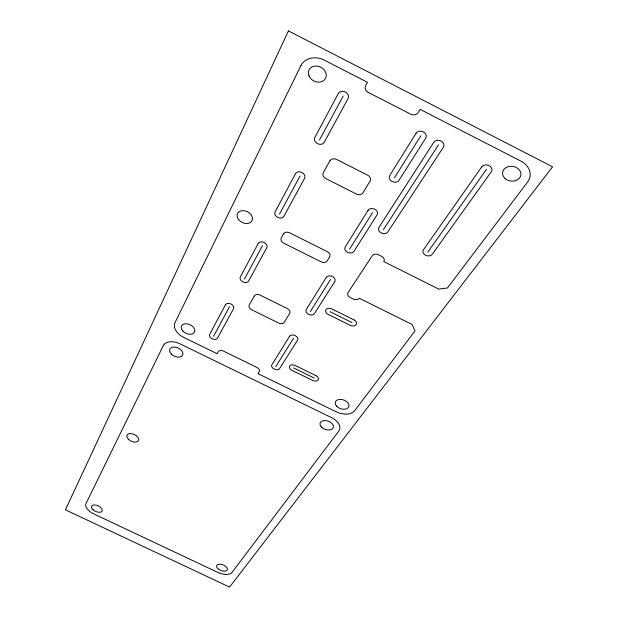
<?xml version="1.0" encoding="UTF-8"?>
<svg xmlns="http://www.w3.org/2000/svg" width="618" height="618" viewBox="0 0 618 618"><rect width="100%" height="100%" fill="white"/><g stroke="black" fill="none" stroke-linecap="round" stroke-linejoin="round"><path stroke-width="0.93" d="M213.589 336.262L229.517 306.729M244.458 279.042L262.488 245.616M279.467 214.152L300.039 176.014M319.498 139.946L343.199 96.022M275.728 366.644L293.589 338.239M310.329 311.603L330.53 279.467M349.541 249.224L372.577 212.584M394.354 177.945L420.866 135.775M383.384 229.687L438.533 144.813M427.849 252.059L486.49 169.355M293.565 367.919L314.23 378.038M330.082 311.719L352.005 322.573M288.436 30.9L65.431 509.827L229.572 587.1L552.569 166.814L288.436 30.9M163.214 345.771L86.026 503.515A11.642 6.134 24.6 0 0 93.805 513.921L218.061 572.507A11.51 6.033 20.9 0 0 232.02 572.423L338.741 431.148A13.951 8.806 18.7 0 0 331.773 417.76L180.016 343.84A14.098 9.007 25.3 0 0 163.214 345.771M300.858 65.701L174.971 322.689A14.461 9.479 25.4 0 0 183.731 337.42L217.134 353.712L218.262 351.673A4.287 2.796 23.6 0 1 223.484 351.101L256.864 367.401A4.28 2.781 22.1 0 1 259.236 371.673L258.015 373.658L336.532 411.951A14.314 9.255 18.3 0 0 354.809 410.545L414.972 330.962L412.191 324.543L359.236 298.216A4.728 3.384 18.6 0 1 353.141 298.988L350.344 297.598A4.735 3.391 18.8 0 1 348.034 292.646L372.214 255.775A4.921 3.654 17.8 0 1 378.625 254.855L381.538 256.315A4.921 3.646 17.6 0 1 383.824 261.592L438.703 289.085L447.471 287.98L527.648 181.924A18.463 14.817 8 0 0 520.966 161.167L420.14 109.363L418.085 112.715A5.554 4.658 17 0 1 410.746 114.199L368.228 92.391A5.562 4.697 22 0 1 365.578 85.755L367.486 82.31L324.404 60.178A18.47 15.473 27.7 0 0 300.858 65.701M225.493 304.751L209.687 334.353A4.349 2.866 24.3 0 0 212.229 338.78A4.349 2.866 24.3 0 0 217.49 338.17L233.542 308.706A4.488 3.051 24.3 0 0 230.977 304.033A4.488 3.051 24.3 0 0 225.493 304.751M258.216 243.492L240.317 276.995A4.62 3.237 24.3 0 0 242.928 281.885A4.62 3.237 24.3 0 0 248.598 281.082L266.767 247.741A4.774 3.461 24.3 0 0 264.141 242.557A4.774 3.461 24.3 0 0 258.216 243.492M295.481 173.712L275.064 211.951A4.929 3.685 24.4 0 0 277.721 217.389A4.929 3.685 24.4 0 0 283.871 216.354L304.597 178.308A5.106 3.963 24.3 0 0 301.932 172.515A5.106 3.963 24.3 0 0 295.481 173.712M338.316 93.519L314.794 137.559A5.276 4.233 24.3 0 0 317.49 143.662A5.276 4.233 24.3 0 0 324.203 142.333L348.081 98.517A5.485 4.573 24.3 0 0 345.377 91.974A5.485 4.573 24.3 0 0 338.316 93.519M283.5 233.921L281.252 237.976A4.836 3.546 23.3 0 0 283.84 243.222L321.059 261.777A4.82 3.53 20.9 0 0 327.192 260.889L329.61 256.941A4.844 3.561 20.8 0 0 327.239 251.603L289.657 232.831A4.859 3.584 23.3 0 0 283.5 233.921M254.338 295.96L249.224 305.107A4.519 3.105 23.3 0 0 251.742 309.803L278.61 323.029A4.511 3.09 21.9 0 0 284.241 322.357L289.68 313.403A4.558 3.152 21.8 0 0 287.316 308.567L260.047 295.103A4.565 3.167 23.3 0 0 254.338 295.96M329.919 160.865L323.253 172.777A5.153 4.04 22.5 0 0 325.864 178.61L356.308 193.982A5.145 4.017 20 0 0 362.951 192.839L370.035 181.182A5.207 4.11 19.8 0 0 367.64 175.164L336.679 159.475A5.214 4.133 22.4 0 0 329.919 160.865M289.603 336.277L271.866 364.751A4.326 2.843 21.3 0 0 274.207 369.07A4.326 2.843 21.3 0 0 279.599 368.537L297.575 340.194A4.465 3.028 21 0 0 295.219 335.644A4.465 3.028 21 0 0 289.603 336.277M326.296 277.366L306.234 309.579A4.596 3.206 20.6 0 0 308.614 314.338A4.596 3.206 20.6 0 0 314.431 313.627L334.763 281.576A4.751 3.43 20.1 0 0 332.384 276.524A4.751 3.43 20.1 0 0 326.296 277.366M368.065 210.305L345.184 247.046A4.905 3.646 19.5 0 0 347.586 252.337A4.905 3.646 19.5 0 0 353.898 251.402L377.088 214.855A5.083 3.917 18.6 0 0 374.693 209.216A5.083 3.917 18.6 0 0 368.065 210.305M416.038 133.303L389.703 175.582A5.253 4.179 17.6 0 0 392.106 181.507A5.253 4.179 17.6 0 0 399.004 180.302L425.686 138.239A5.469 4.511 15.9 0 0 423.299 131.889A5.469 4.511 15.9 0 0 416.038 133.303M433.72 142.349L378.919 227.439A5.037 3.832 17.7 0 0 381.267 232.94A5.037 3.832 17.7 0 0 387.841 231.928L443.345 147.277A5.469 4.488 14.1 0 0 441.028 140.966A5.469 4.488 14.1 0 0 433.72 142.349M481.708 166.914L423.415 249.834A5.044 3.793 14.7 0 0 425.593 255.234A5.044 3.793 14.7 0 0 432.276 254.292L491.264 171.804A5.492 4.426 10 0 0 489.139 165.609A5.492 4.426 10 0 0 481.708 166.914M315.875 375.62L295.149 365.47A4.349 2.866 20.6 0 0 289.688 366.01A4.349 2.866 20.6 0 0 291.982 370.352L312.6 380.433A4.341 2.858 19.6 0 0 318.108 379.923A4.341 2.858 19.6 0 0 315.875 375.62M353.867 319.846L331.881 308.954A4.627 3.244 19.7 0 0 325.964 309.672A4.627 3.244 19.7 0 0 328.289 314.469L350.159 325.292A4.627 3.229 18.5 0 0 356.115 324.597A4.627 3.229 18.5 0 0 353.867 319.846M93.017 509.734A5.817 3.067 24.6 0 0 102.117 511.117A5.817 3.067 24.6 0 0 95.45 505.014A5.817 3.067 24.6 0 0 93.017 509.734M128.428 439.305A6.373 3.685 24.9 0 0 138.509 440.619A6.373 3.685 24.9 0 0 131.356 433.635A6.373 3.685 24.9 0 0 128.428 439.305M171.317 354.021A7.053 4.504 25.3 0 0 182.604 355.203A7.053 4.504 25.3 0 0 174.902 347.084A7.053 4.504 25.3 0 0 171.317 354.021M321.283 426.914A6.976 4.403 18.7 0 0 332.909 428.313A6.976 4.403 18.7 0 0 325.98 420.619A6.976 4.403 18.7 0 0 321.283 426.914M217.814 568.606A5.755 3.013 20.9 0 0 227.154 570.128A5.755 3.013 20.9 0 0 221.02 564.304A5.755 3.013 20.9 0 0 217.814 568.606M182.858 331.07A7.231 4.743 25.4 0 0 194.477 332.214A7.231 4.743 25.4 0 0 186.628 323.778A7.231 4.743 25.4 0 0 182.858 331.07M336.493 406.08A7.153 4.627 18.3 0 0 348.467 407.447A7.153 4.627 18.3 0 0 341.43 399.46A7.153 4.627 18.3 0 0 336.493 406.08M238.787 219.853A8.111 5.964 26.1 0 0 252.028 220.734A8.111 5.964 26.1 0 0 243.531 210.668A8.111 5.964 26.1 0 0 238.787 219.853M309.023 75.952A9.239 7.733 27.7 0 0 324.334 79.977A9.239 7.733 27.7 0 0 318.633 66.35A9.239 7.733 27.7 0 0 309.023 75.952M505.207 178.633A9.231 7.408 8 0 0 520.611 176.091A9.231 7.408 8 0 0 509.371 166.412A9.231 7.408 8 0 0 505.207 178.633"/></g></svg>
